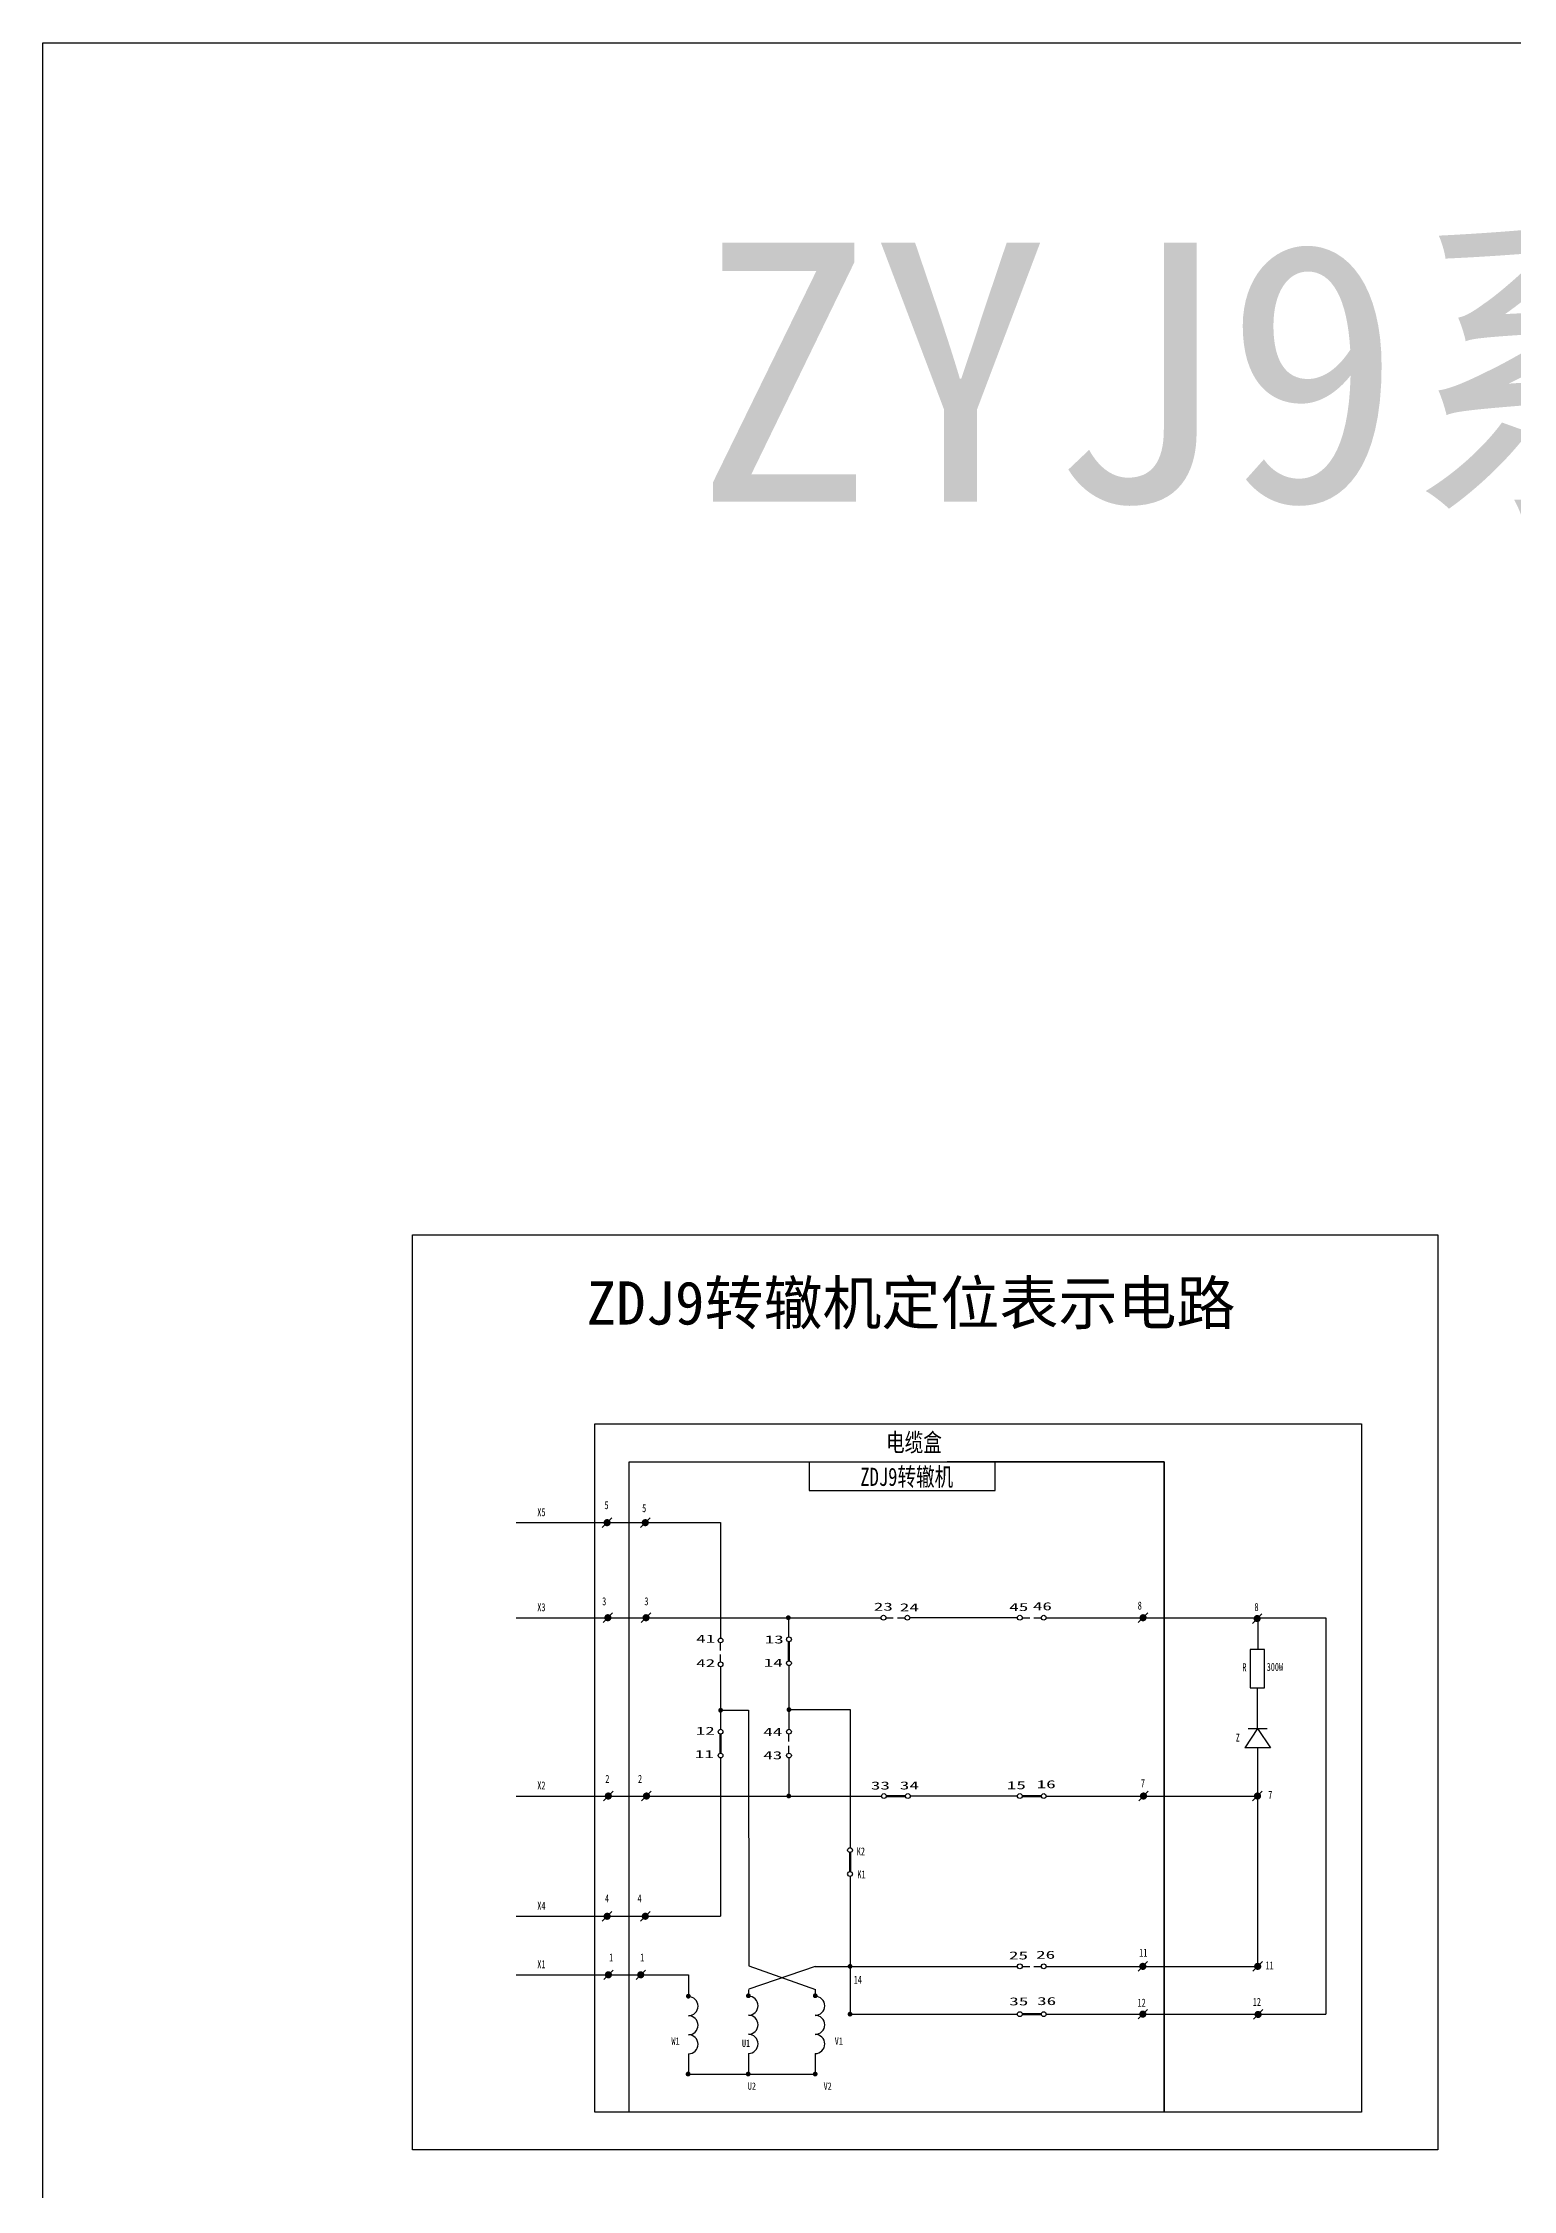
# Model space of a CAD drawing. Header units: millimetres. Extents: x 683 to 10813, y 550 to 4251.
# Drawn here: x 8094 to 9453, y 2233 to 4219 of the extents above; entities that cross this region are included whole.
import ezdxf
from ezdxf.enums import TextEntityAlignment as Align

# ---------------------------------------------------------------- set-up
doc = ezdxf.new("R2010")
doc.units = ezdxf.units.MM
doc.styles.add('HZ', font='NSimSun.ttf', dxfattribs={"width": 0.7})
doc.styles.get("Standard").update_dxf_attribs({"font": 'arial.ttf'})
doc.styles.add('宋体', font='SimSun.ttf')

# ---------------------------------------------------------------- blocks, each defined once
blk = doc.blocks.new('D1')
at = {"const_width": 0.5}
blk.add_lwpolyline([(-0.25, 0, 1), (0.25, 0, 1)], format="xyb", close=True, dxfattribs=at)

msp = doc.modelspace()

# ---------------------------------------------------------------- linework, layer by layer
at = {"lineweight": -3}
for p, q in [((8604.3, 2941.6), (9313, 2941.6)), ((9130.6, 2906.6), (8929.9, 2906.6)), ((9130.6, 2305.2), (9130.6, 2906.6))]:
    msp.add_line(p, q, dxfattribs=at)
at = {"color": 2, "lineweight": -3}
msp.add_line((9104, 2941.6), (9135.2, 2941.6), dxfattribs=at)
at = {"lineweight": 25}
for p, q in [((8802.3, 2906.6), (8802.3, 2880.1)), ((8974.5, 2880.1), (8974.5, 2906.6)), ((8802.3, 2880.1), (8974.5, 2880.1)), ((8531.5, 2850.3), (8720.5, 2850.3)), ((8619.9, 2854.7), (8611.1, 2845.8)), ((8655.3, 2854.7), (8646.5, 2845.8)), ((8720.5, 2850.3), (8720.5, 2810.8)), ((8720.5, 2810.8), (8720.5, 2743.4)), ((8531.5, 2762.4), (8783.1, 2762.4)), ((8620.6, 2766.8), (8611.8, 2758)), ((8656, 2766.8), (8647.1, 2758)), ((8782, 2762.4), (8868.9, 2762.4)), ((8783.7, 2744.6), (8783.7, 2762.4)), ((8873.3, 2762.4), (8880.2, 2762.4)), ((8884.1, 2762.4), (8891, 2762.4)), ((8995, 2762.4), (8895.4, 2762.4)), ((8999.4, 2762.4), (9006.3, 2762.4)), ((9010.1, 2762.4), (9017.1, 2762.4)), ((9115.6, 2766.8), (9106.7, 2758)), ((9221, 2766), (9212.2, 2757.2)), ((8720.5, 2732.2), (8720.5, 2739.2)), ((8720.5, 2721.5), (8720.5, 2728.4)), ((9210.3, 2732.9), (9210.3, 2697.6)), ((9223.5, 2732.9), (9210.3, 2732.9)), ((9223.5, 2697.6), (9223.5, 2732.9)), ((8720.5, 2717.1), (8720.5, 2677.9)), ((8783.7, 2718.1), (8783.7, 2678.5)), ((9210.3, 2697.6), (9223.5, 2697.6)), ((8783.7, 2677.4), (8840.2, 2677.4)), ((8783.7, 2676.3), (8783.7, 2659.2)), ((8840.2, 2677.4), (8840.2, 2549.7)), ((8783.7, 2647.8), (8783.7, 2654.8)), ((8783.7, 2637.1), (8783.7, 2644)), ((9217.1, 2659.9), (9205.2, 2642.2)), ((9229, 2642.2), (9205.2, 2642.2)), ((9208.3, 2659.9), (9225.9, 2659.9)), ((9217.1, 2659.9), (9229, 2642.2)), ((8783.7, 2632.7), (8783.7, 2596.5)), ((8621, 2602), (8612.2, 2593.1)), ((8656.4, 2602), (8647.5, 2593.1)), ((9116, 2602), (9107.1, 2593.1)), ((9221.4, 2602), (9212.5, 2593.1)), ((9217.2, 2438.3), (9217.2, 2601.5)), ((8840.2, 2523.2), (8840.2, 2440.7)), ((8619.9, 2490.7), (8611.1, 2481.9)), ((8655.3, 2490.7), (8646.5, 2481.9)), ((9115.3, 2444.4), (9106.5, 2435.6)), ((9221.6, 2444.4), (9212.8, 2435.6)), ((8621.2, 2436.6), (8612.4, 2427.8)), ((8651.1, 2436.6), (8642.3, 2427.8)), ((8999.4, 2440), (9006.3, 2440)), ((9010.1, 2440), (9017.1, 2440)), ((9021.5, 2440), (9217.2, 2440)), ((8808, 2418.5), (8808, 2412.3)), ((8808, 2418.5), (8808, 2415.4)), ((9115.3, 2400.2), (9106.5, 2391.4)), ((9222, 2400), (9213.2, 2391.1))]:
    msp.add_line(p, q, dxfattribs=at)
at = {"color": 0, "lineweight": 25}
for p, q in [((9021.5, 2762.4), (9216.5, 2762.4)), ((8843.1, 2440), (8995, 2440))]:
    msp.add_line(p, q, dxfattribs=at)
at = {"color": 3, "lineweight": 25}
for p, q in [((9213.2, 2762.4), (9280.1, 2762.4)), ((9217.2, 2762.4), (9217.2, 2732.9)), ((9280.1, 2762.4), (9280.1, 2395.8)), ((9217.1, 2659.9), (9217.1, 2697.6)), ((8720.5, 2676.8), (8746.3, 2676.8)), ((8720.5, 2676.6), (8720.5, 2659.2)), ((8746.3, 2676.8), (8746.6, 2440.5)), ((9217.2, 2597.8), (9217.2, 2642.2)), ((8720.5, 2632.7), (8720.5, 2486.3)), ((8531.5, 2597.5), (8869.3, 2597.5)), ((8995, 2597.5), (8895.8, 2597.5)), ((9021.5, 2597.5), (9216.9, 2597.5)), ((8531.5, 2486.3), (8720.5, 2486.3)), ((8531.5, 2432.1), (8690.8, 2432.1)), ((8690.8, 2432.2), (8690.8, 2412)), ((8746.6, 2440.5), (8808.1, 2418.5)), ((8808, 2440), (8746.6, 2418.8)), ((8808, 2440), (8843.1, 2440)), ((8840.2, 2440), (8840.2, 2395.8)), ((8746.3, 2418.7), (8746.3, 2412.5)), ((8746.3, 2418.7), (8746.3, 2412.5)), ((8840.2, 2395.8), (8995, 2395.8)), ((9021.5, 2395.8), (9280.1, 2395.8)), ((8690.8, 2359.1), (8690.8, 2340.3)), ((8746.2, 2359.4), (8746.2, 2340.3)), ((8808, 2359.4), (8808, 2340.3)), ((8690.8, 2340.3), (8808.1, 2340.3))]:
    msp.add_line(p, q, dxfattribs=at)
at = {"color": 1, "lineweight": 25}
msp.add_line((8531.5, 2432.2), (8690.8, 2432.2), dxfattribs=at)
msp.add_lwpolyline([(8093.9, 4218.7), (10812.7, 4218.7), (10812.7, 550), (8093.9, 550)], close=True)
at = {"lineweight": 25}
msp.add_lwpolyline([(8435.7, 3116.6), (9383.7, 3116.6), (9383.7, 2270.4), (8435.7, 2270.4)], close=True, dxfattribs=at)
at = {"lineweight": -3}
for points in [[(8604.3, 2941.6), (9313, 2941.6), (9313, 2305.2), (8604.3, 2305.2)], [(8636, 2906.6), (9130.6, 2906.6), (9130.6, 2305.2), (8636, 2305.2)]]:
    msp.add_lwpolyline(points, close=True, dxfattribs=at)
at = {"lineweight": 25}
for points, const_width in [([(8613.9, 2850.3, 1), (8617.2, 2850.3, 1)], 3.31), ([(8649.2, 2850.3, 1), (8652.5, 2850.3, 1)], 3.31), ([(8614.6, 2762.4, 1), (8617.9, 2762.4, 1)], 3.31), ([(8649.9, 2762.4, 1), (8653.2, 2762.4, 1)], 3.31), ([(8782, 2762.4, 1), (8784.2, 2762.4, 1)], 2.21), ([(9109.5, 2762.4, 1), (9112.8, 2762.4, 1)], 3.31), ([(8719.4, 2676.8, 1), (8721.6, 2676.8, 1)], 2.21), ([(8782.6, 2677.4, 1), (8784.8, 2677.4, 1)], 2.21), ([(8615, 2597.5, 1), (8618.3, 2597.5, 1)], 3.31), ([(8650.3, 2597.5, 1), (8653.6, 2597.5, 1)], 3.31), ([(8782.4, 2597.5, 1), (8784.6, 2597.5, 1)], 2.21), ([(9109.9, 2597.5, 1), (9113.2, 2597.5, 1)], 3.31), ([(8613.9, 2486.3, 1), (8617.2, 2486.3, 1)], 3.31), ([(8649.2, 2486.3, 1), (8652.5, 2486.3, 1)], 3.31), ([(9109.3, 2440, 1), (9112.6, 2440, 1)], 3.31), ([(9215.5, 2440, 1), (9218.8, 2440, 1)], 3.31), ([(8615.1, 2432.2, 1), (8618.4, 2432.2, 1)], 3.31), ([(8645, 2432.2, 1), (8648.3, 2432.2, 1)], 3.31), ([(9109.3, 2395.8, 1), (9112.6, 2395.8, 1)], 3.31), ([(9215.9, 2395.5, 1), (9219.2, 2395.5, 1)], 3.31), ([(8689.3, 2340.4, 1), (8691.6, 2340.4, 1)], 2.21), ([(8744.9, 2340.4, 1), (8747.1, 2340.4, 1)], 2.21), ([(8806.9, 2340.4, 1), (8809.1, 2340.4, 1)], 2.21)]:
    msp.add_lwpolyline(points, format="xyb", close=True, dxfattribs=dict(at, const_width=const_width))
at = {"lineweight": 25, "const_width": 3.31}
for points in [[(9217.4, 2763.1, 0.559662), (9215, 2761.6)], [(9215, 2761.6, 1), (9218.3, 2761.6, 0.282329), (9217.4, 2763.1, 0.282329)], [(9218.1, 2598.7, 0.668179), (9215.3, 2597.5)], [(9215.3, 2597.5, 1), (9218.6, 2597.5, 0.198912), (9218.1, 2598.7, 0.198912)]]:
    msp.add_lwpolyline(points, format="xyb", dxfattribs=at)
at = {"lineweight": 25, "const_width": 2.21}
for points in [[(8783.7, 2740.2), (8783.7, 2722.5)], [(8720.5, 2654.8), (8720.5, 2637.1)], [(8891.4, 2597.5), (8873.7, 2597.5)], [(9017.1, 2597.5), (8999.4, 2597.5)], [(8840.2, 2545.3), (8840.2, 2527.6)], [(9017.1, 2395.8), (8999.4, 2395.8)]]:
    msp.add_lwpolyline(points, dxfattribs=at)
at = {"lineweight": 25}
for centre in [(8871.1, 2762.4), (8893.2, 2762.4), (8997.2, 2762.4), (9019.3, 2762.4), (8720.5, 2741.4), (8783.7, 2742.4), (8720.5, 2719.3), (8783.7, 2720.3), (8720.5, 2657), (8783.7, 2657), (8720.5, 2634.9), (8783.7, 2634.9), (8871.5, 2597.5), (8893.6, 2597.5), (8997.2, 2597.5), (9019.3, 2597.5), (8840.2, 2547.5), (8840.2, 2525.4), (8997.2, 2440), (9019.3, 2440), (8997.2, 2395.8), (9019.3, 2395.8)]:
    msp.add_circle(centre, 2.21, dxfattribs=at)
at = {"color": 3, "lineweight": 25}
for centre in [(8690.8, 2403.2), (8746.3, 2403.6), (8808, 2403.5), (8690.8, 2385.5), (8746.3, 2386), (8808, 2385.9), (8690.8, 2367.9), (8746.3, 2368.3), (8808, 2368.2)]:
    msp.add_arc(centre, 8.83, 270, 90, dxfattribs=at)

# ---------------------------------------------------------------- block references
at = {"lineweight": 25, "xscale": 4.415039999992587, "yscale": 4.415039999999863, "zscale": 4.415039999999999}
for p in [(8840.2, 2440), (8690.7, 2412.4), (8746.2, 2412.8), (8808, 2412.8), (8840.2, 2395.8)]:
    msp.add_blockref('D1', p, dxfattribs=at)

# ---------------------------------------------------------------- texts
at = {"lineweight": 25, "style": 'HZ', "width": 0.75}
for s, height, p in [('电缆盒', 16.8, (8873.5, 2916.1)), ('ZDJ9转辙机', 16.8, (8849.7, 2884.3)), ('X5', 7.4, (8551, 2856.3)), ('5', 7.4, (8613.1, 2862.8)), ('5', 7.4, (8647.9, 2860)), ('3', 7.4, (8611, 2773.9)), ('3', 7.4, (8650, 2773.9)), ('X3', 7.4, (8551, 2768.4)), ('8', 7.4, (9214.2, 2768.6)), ('R', 7.4, (9203, 2712.9)), ('300W', 7.4, (9225.5, 2713.2)), ('Z', 7.4, (9196.9, 2647.8)), ('X2', 7.4, (8551, 2603.6)), ('2', 7.4, (8613.9, 2609.7)), ('2', 7.4, (8644.1, 2609.7)), ('7', 7.4, (9109.1, 2605.6)), ('7', 7.4, (9226.9, 2594.9)), ('K2', 7.4, (8846.4, 2542.6)), ('K1', 7.4, (8847, 2521.3)), ('4', 7.4, (8613.6, 2499.2)), ('4', 7.4, (8643.7, 2499.2)), ('X4', 7.4, (8551, 2492.3)), ('X1', 7.4, (8551, 2438.3)), ('1', 7.4, (8617.4, 2444.5)), ('1', 7.4, (8646.2, 2444.5)), ('11', 7.4, (9107.6, 2448.9)), ('11', 7.4, (9224.4, 2437.2)), ('14', 7.4, (8843.6, 2423.9)), ('12', 7.4, (9106.1, 2402.7)), ('12', 7.4, (9212.6, 2403.4)), ('W1', 6.77, (8675, 2367.6)), ('U1', 6.77, (8740.2, 2365.5)), ('V1', 6.77, (8826, 2367.6)), ('U2', 6.77, (8745.6, 2325.9)), ('V2', 6.77, (8815.7, 2325.9))]:
    msp.add_text(s, height=height, dxfattribs=at).set_placement(p)
at = {"lineweight": 25, "style": 'HZ', "width": 1.668772}
for s, p, p2 in [('23', (8862.2, 2768.9), (8879.8, 2768.9)), ('24', (8886.2, 2768.3), (8903.9, 2768.3)), ('45', (8987.4, 2768.6), (9005.1, 2768.6)), ('46', (9009.3, 2769.3), (9026.9, 2769.3)), ('41', (8697.9, 2739.3), (8715.5, 2739.3)), ('13', (8761.2, 2738.6), (8778.9, 2738.6)), ('42', (8697.9, 2716.7), (8715.5, 2716.7)), ('14', (8760.3, 2717.1), (8778, 2717.1)), ('12', (8697.5, 2654.1), (8715.1, 2654.1)), ('44', (8759.9, 2653.1), (8777.5, 2653.1)), ('11', (8696.6, 2632.6), (8714.3, 2632.6)), ('43', (8759.9, 2631.5), (8777.5, 2631.5)), ('33', (8859.4, 2603.5), (8877.1, 2603.5)), ('34', (8886.2, 2603.6), (8903.9, 2603.6)), ('15', (8985.2, 2603.8), (9002.8, 2603.8)), ('16', (9012.7, 2604.7), (9030.4, 2604.7)), ('25', (8987.1, 2446.4), (9004.8, 2446.4)), ('26', (9012.2, 2447), (9029.9, 2447)), ('35', (8987.4, 2403.9), (9005.1, 2403.9)), ('36', (9013.2, 2404.2), (9030.8, 2404.2))]:
    msp.add_text(s, height=7.4, dxfattribs=at).set_placement(p, p2, align=Align.FIT)
at = {"linetype": 'Continuous', "lineweight": 25, "style": 'HZ', "width": 0.75}
msp.add_text('8', height=7.52, dxfattribs=at).set_placement((9106.2, 2769.9))
at = {"insert": (8698, 4034), "char_height": 239.479, "attachment_point": 1}
msp.add_mtext_dynamic_manual_height_columns('{\\fSimSun|b0|i0|c134|p2;ZYJ9系列}', width=1516.485, gutter_width=1197.4, heights=[0], dxfattribs=at)
at = {"color": 1, "lineweight": 25, "insert": (8596.7, 3073.5), "char_height": 40, "width": 1041.799, "attachment_point": 1, "style": '宋体'}
msp.add_mtext('{\\fSimSun|b1|i0|c134|p2;\\C256;ZDJ9转辙机定位表示电路}', dxfattribs=at)

doc.saveas('drawing.dxf')
